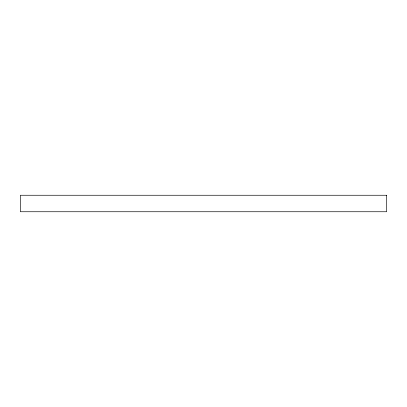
<?xml version="1.0" encoding="UTF-8"?>
<svg xmlns="http://www.w3.org/2000/svg" width="407" height="407" viewBox="0 0 407 407"><rect width="100%" height="100%" fill="white"/><g stroke="black" fill="none" stroke-linecap="round" stroke-linejoin="round"><path stroke-width="0.61" d="M386.65 195.258L20.35 195.258L20.35 211.742L386.65 211.742L386.65 195.258"/></g></svg>
